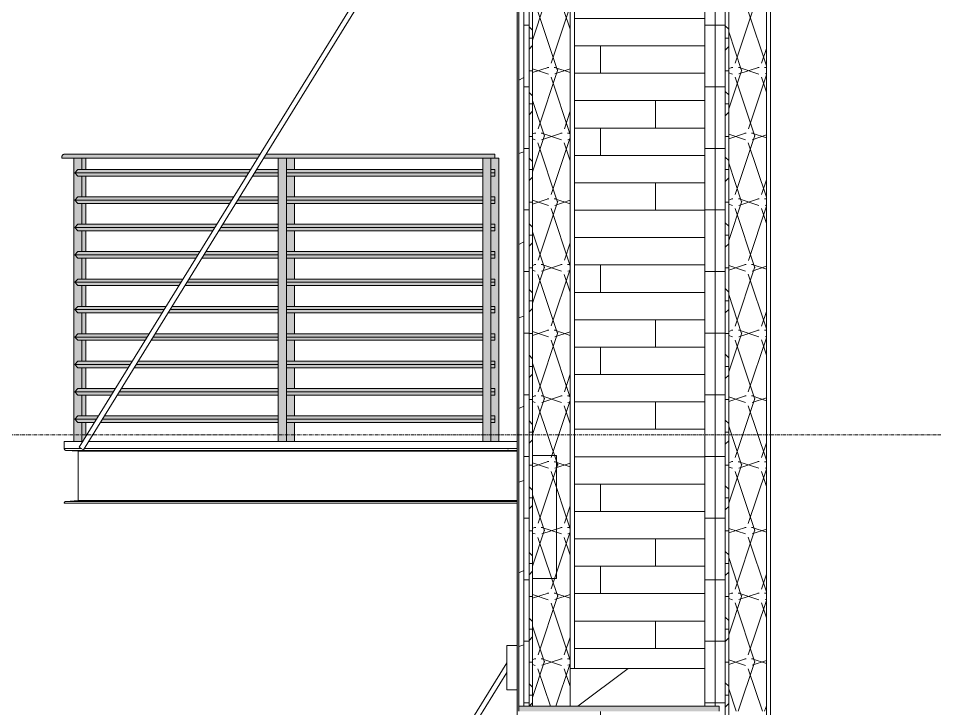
# Model space of a CAD drawing. Header units: inches. Extents: x 9661 to 15313, y -314 to 660.
# Drawn here: x 13186.8 to 13320.6, y 228 to 328.8 of the extents above; entities that cross this region are included whole.
import ezdxf

# ---------------------------------------------------------------- set-up
doc = ezdxf.new("R2010")
doc.units = ezdxf.units.IN
doc.header["$MEASUREMENT"] = 0
doc.linetypes.add('Grid Line 1_2_', pattern=[0.875, 0.5, -0.125, 0.125, -0.125])
for name, color, linetype, lineweight in [('0-3', 55, 'Continuous', 9), ('0-5', 130, 'Continuous', 5), ('A-CLNG-3', 13, 'Continuous', 9), ('A-CLNG-6', 23, 'Continuous', 5), ('A-CLNG-PATT-1', 45, 'Continuous', 9), ('A-FLOR-1', 55, 'Continuous', 9), ('A-FLOR-HRAL-1', 55, 'Continuous', 9), ('A-FLOR-HRAL-2', 7, 'Continuous', 9), ('A-FLOR-HRAL-3', 71, 'Continuous', 9), ('A-FLOR-LEVL-1', 51, 'Grid Line 1_2_', 9), ('A-WALL-10', 113, 'Continuous', 9), ('A-WALL-5', 55, 'Continuous', 9), ('A-WALL-6', 251, 'Continuous', 5), ('A-WALL-PATT-1', 55, 'Continuous', 9), ('A-WALL-PATT-2', 45, 'Continuous', 9), ('S-BEAM-2', 7, 'Continuous', 9), ('S-BEAM-3', 55, 'Continuous', 9)]:
    doc.layers.add(name, color=color, linetype=linetype, lineweight=lineweight)
pattern_1 = [(216.87, (14117.1676, 162.832), (71.999914, 48.000129), [12, -108]), (206.565, (14131.568, 155.632), (-23.99974, -23.9997), [26.833, -26.833]), (198.435, (14131.568, 143.632), (-47.999875, -23.999517), [15.179, -60.716])]
pattern_2 = [(0, (14107.568, 138.832), (0, 9), []), (90, (14107.568, 138.832), (-9, 6e-16), [])]
pattern_3 = [(0, (14107.5676, 138.832), (0, 4.798), []), (315, (14107.5676, 138.832), (4.798427, 0), [6.786, -6.786]), (45, (14107.5676, 138.832), (4.798427, 0), [6.786, -6.786])]
pattern_4 = [(161.57, (14108.0476, 139.312), (-3.8399538, -1.54e-05), [0, -27.322, 3.034, 0]), (18.43, (14107.0876, 139.312), (-3.8399538, 1.54e-05), [0, -27.322, 3.034, 0]), (108.43, (14108.0476, 139.312), (1.919622, -9.6005246), [9.106, -21.25]), (71.57, (14107.0876, 139.312), (1.919622, 9.6005246), [9.106, -21.25])]

# ---------------------------------------------------------------- blocks, each defined once
blk = doc.blocks.new('LVL-Laminated Veneer Lumber - LVL 3_5_ X 18_-2264145-BUILDING SECTION - NORTH_SOUTH AT ELEVATOR AND COURTYARD - LOOKING EAST')
at = {"layer": 'S-BEAM-2'}
for p, q in [((-3854.47, 265), (-3857.97, 265)), ((-3857.97, 265), (-3857.97, 247)), ((-3854.47, 265), (-3854.47, 247)), ((-3857.97, 247), (-3854.47, 247))]:
    blk.add_line(p, q, dxfattribs=at)
blk = doc.blocks.new('CTR - 1st Phase - Structure_rvt-2-BUILDING SECTION - NORTH_SOUTH AT ELEVATOR AND COURTYARD - LOOKING EAST')
at = {"layer": '0-3'}
blk.add_blockref('LVL-Laminated Veneer Lumber - LVL 3_5_ X 18_-2264145-BUILDING SECTION - NORTH_SOUTH AT ELEVATOR AND COURTYARD - LOOKING EAST', (0, 0), dxfattribs=at)
blk = doc.blocks.new('Railing - Baluster_01-2700443-BUILDING SECTION - NORTH_SOUTH AT ELEVATOR AND COURTYARD - LOOKING EAST')
at = {"layer": 'A-FLOR-HRAL-3'}
blk.add_hatch(color=256, dxfattribs=at).paths.add_polyline_path([(-3893.92, 267), (-3893.92, 308.4), (-3895.1, 308.4), (-3895.1, 267)], flags=0)
at = {"layer": 'A-FLOR-HRAL-1'}
for p, q in [((-3895.1, 267), (-3895.1, 308.4)), ((-3893.92, 308.4), (-3893.92, 267))]:
    blk.add_line(p, q, dxfattribs=at)
blk = doc.blocks.new('Railing - Baluster_01-V155-BUILDING SECTION - NORTH_SOUTH AT ELEVATOR AND COURTYARD - LOOKING EAST')
at = {"layer": 'A-FLOR-HRAL-3'}
h = blk.add_hatch(color=256, dxfattribs=at)
h.paths.add_polyline_path([(-3893.92, 267), (-3892.74, 267), (-3892.74, 269.8), (-3893.92, 269.8)], flags=0)
h.paths.add_polyline_path([(-3893.92, 270.75), (-3892.74, 270.75), (-3892.74, 273.8), (-3893.92, 273.8)], flags=0)
h.paths.add_polyline_path([(-3892.74, 274.75), (-3892.74, 277.8), (-3893.92, 277.8), (-3893.92, 274.75)], flags=0)
h.paths.add_polyline_path([(-3893.92, 278.75), (-3892.74, 278.75), (-3892.74, 281.8), (-3893.92, 281.8)], flags=0)
h.paths.add_polyline_path([(-3892.74, 282.75), (-3892.74, 285.8), (-3893.92, 285.8), (-3893.92, 282.75)], flags=0)
h.paths.add_polyline_path([(-3893.92, 286.75), (-3892.74, 286.75), (-3892.74, 289.8), (-3893.92, 289.8), (-3893.92, 287.71)], flags=0)
h.paths.add_polyline_path([(-3893.92, 290.75), (-3892.74, 290.75), (-3892.74, 293.8), (-3893.92, 293.8)], flags=0)
h.paths.add_polyline_path([(-3892.74, 294.75), (-3892.74, 297.8), (-3893.92, 297.8), (-3893.92, 294.75)], flags=0)
h.paths.add_polyline_path([(-3893.92, 298.75), (-3892.74, 298.75), (-3892.74, 301.8), (-3893.92, 301.8), (-3893.92, 299.67)], flags=0)
h.paths.add_polyline_path([(-3893.92, 302.75), (-3892.74, 302.75), (-3892.74, 305.8), (-3893.92, 305.8), (-3893.92, 305.66)], flags=0)
h.paths.add_polyline_path([(-3893.92, 306.75), (-3892.74, 306.75), (-3892.74, 308.4), (-3893.92, 308.4)], flags=0)
at = {"layer": 'A-FLOR-HRAL-1'}
for p, q in [((-3892.74, 308.4), (-3892.74, 306.75)), ((-3892.74, 305.8), (-3892.74, 302.75)), ((-3892.74, 301.8), (-3892.74, 298.75)), ((-3892.74, 297.8), (-3892.74, 294.75)), ((-3892.74, 293.8), (-3892.74, 290.75)), ((-3892.74, 289.8), (-3892.74, 286.75)), ((-3892.74, 285.8), (-3892.74, 282.75)), ((-3892.74, 281.8), (-3892.74, 278.75)), ((-3892.74, 277.8), (-3892.74, 274.75)), ((-3892.74, 273.8), (-3892.74, 270.75)), ((-3892.74, 269.8), (-3892.74, 267))]:
    blk.add_line(p, q, dxfattribs=at)
blk = doc.blocks.new('Railing - Baluster_01-V156-BUILDING SECTION - NORTH_SOUTH AT ELEVATOR AND COURTYARD - LOOKING EAST')
at = {"layer": 'A-FLOR-HRAL-3'}
blk.add_hatch(color=256, dxfattribs=at).paths.add_polyline_path([(-3924.95, 267), (-3923.77, 267), (-3923.79, 269.8), (-3924.36, 269.8), (-3924.83, 270.28), (-3924.36, 270.75), (-3923.77, 270.75), (-3923.79, 273.8), (-3924.36, 273.8), (-3924.83, 274.28), (-3924.36, 274.75), (-3923.77, 274.75), (-3923.77, 277.8), (-3924.36, 277.8), (-3924.83, 278.28), (-3924.36, 278.75), (-3923.77, 278.75), (-3923.77, 281.8), (-3924.36, 281.8), (-3924.83, 282.28), (-3924.36, 282.75), (-3923.77, 282.75), (-3923.77, 285.8), (-3924.36, 285.8), (-3924.83, 286.28), (-3924.36, 286.75), (-3923.77, 286.75), (-3923.77, 289.8), (-3924.36, 289.8), (-3924.83, 290.28), (-3924.36, 290.75), (-3923.77, 290.75), (-3923.77, 293.8), (-3924.36, 293.8), (-3924.83, 294.28), (-3924.36, 294.75), (-3923.77, 294.75), (-3923.77, 297.8), (-3924.36, 297.8), (-3924.83, 298.28), (-3924.36, 298.75), (-3923.77, 298.75), (-3923.77, 301.8), (-3924.36, 301.8), (-3924.83, 302.28), (-3924.36, 302.75), (-3923.77, 302.75), (-3923.77, 305.8), (-3924.36, 305.8), (-3924.83, 306.28), (-3924.36, 306.75), (-3923.77, 306.75), (-3923.77, 308.4), (-3924.95, 308.4), (-3924.95, 269.76)], flags=0)
at = {"layer": 'A-FLOR-HRAL-1'}
for p, q in [((-3924.95, 308.4), (-3924.95, 267)), ((-3923.77, 306.75), (-3923.77, 308.4)), ((-3923.77, 302.75), (-3923.77, 305.8)), ((-3923.77, 298.75), (-3923.77, 301.8)), ((-3923.77, 294.75), (-3923.77, 297.8)), ((-3923.77, 290.75), (-3923.77, 293.8)), ((-3923.77, 286.75), (-3923.77, 289.8)), ((-3923.77, 282.75), (-3923.77, 285.8)), ((-3923.77, 278.75), (-3923.77, 281.8)), ((-3923.77, 274.75), (-3923.77, 277.8)), ((-3923.77, 270.75), (-3923.77, 273.8)), ((-3923.77, 267), (-3923.77, 269.76))]:
    blk.add_line(p, q, dxfattribs=at)
blk = doc.blocks.new('Railing - Baluster_01-V157-BUILDING SECTION - NORTH_SOUTH AT ELEVATOR AND COURTYARD - LOOKING EAST')
at = {"layer": 'A-FLOR-HRAL-3'}
h = blk.add_hatch(color=256, dxfattribs=at)
h.paths.add_polyline_path([(-3923.69, 267), (-3923.18, 267.82), (-3923.18, 269.8), (-3923.77, 269.76), (-3923.77, 267), (-3923.71, 267)], flags=0)
h.paths.add_polyline_path([(-3923.71, 270.75), (-3923.18, 270.75), (-3923.18, 273.8), (-3923.77, 273.8), (-3923.77, 270.75)], flags=0)
h.paths.add_polyline_path([(-3923.77, 274.75), (-3923.18, 274.75), (-3923.18, 277.8), (-3923.77, 277.8), (-3923.77, 275.74)], flags=0)
h.paths.add_polyline_path([(-3923.77, 278.75), (-3923.18, 278.75), (-3923.18, 281.8), (-3923.77, 281.8)], flags=0)
h.paths.add_polyline_path([(-3923.18, 282.75), (-3923.18, 285.8), (-3923.77, 285.8), (-3923.77, 282.75)], flags=0)
h.paths.add_polyline_path([(-3923.77, 286.75), (-3923.18, 286.75), (-3923.18, 289.8), (-3923.77, 289.8), (-3923.77, 287.71)], flags=0)
h.paths.add_polyline_path([(-3923.77, 290.75), (-3923.18, 290.75), (-3923.18, 293.8), (-3923.77, 293.8)], flags=0)
h.paths.add_polyline_path([(-3923.18, 294.75), (-3923.18, 297.8), (-3923.77, 297.8), (-3923.77, 294.75)], flags=0)
h.paths.add_polyline_path([(-3923.18, 298.75), (-3923.18, 301.8), (-3923.77, 301.8), (-3923.77, 298.75)], flags=0)
h.paths.add_polyline_path([(-3923.77, 302.75), (-3923.18, 302.75), (-3923.18, 305.8), (-3923.77, 305.8)], flags=0)
h.paths.add_polyline_path([(-3923.77, 306.75), (-3923.18, 306.75), (-3923.18, 308.4), (-3923.77, 308.4)], flags=0)
at = {"layer": 'A-FLOR-HRAL-1'}
for p, q in [((-3923.18, 308.4), (-3923.18, 306.75)), ((-3923.18, 305.8), (-3923.18, 302.75)), ((-3923.18, 301.8), (-3923.18, 298.75)), ((-3923.18, 297.8), (-3923.18, 294.75)), ((-3923.18, 293.8), (-3923.18, 290.75)), ((-3923.18, 289.8), (-3923.18, 286.75)), ((-3923.18, 285.8), (-3923.18, 282.75)), ((-3923.18, 281.8), (-3923.18, 278.75)), ((-3923.18, 277.8), (-3923.18, 274.75)), ((-3923.18, 273.8), (-3923.18, 270.75)), ((-3923.18, 269.76), (-3923.18, 267.82))]:
    blk.add_line(p, q, dxfattribs=at)
blk = doc.blocks.new('Railing - Baluster_01-V158-BUILDING SECTION - NORTH_SOUTH AT ELEVATOR AND COURTYARD - LOOKING EAST')
at = {"layer": 'A-FLOR-HRAL-3'}
blk.add_hatch(color=256, dxfattribs=at).paths.add_polyline_path([(-3862.88, 267), (-3862.88, 308.4), (-3864.06, 308.4), (-3864.06, 306.75), (-3863.47, 306.75), (-3863.47, 305.8), (-3864.06, 305.8), (-3864.06, 302.75), (-3863.47, 302.75), (-3863.47, 301.8), (-3864.06, 301.8), (-3864.06, 298.75), (-3863.47, 298.75), (-3863.47, 297.8), (-3864.06, 297.8), (-3864.06, 294.75), (-3863.47, 294.75), (-3863.47, 293.8), (-3864.06, 293.8), (-3864.06, 290.75), (-3863.47, 290.75), (-3863.47, 289.8), (-3864.06, 289.8), (-3864.06, 286.75), (-3863.47, 286.75), (-3863.47, 285.8), (-3864.06, 285.8), (-3864.06, 282.75), (-3863.47, 282.75), (-3863.47, 281.8), (-3864.06, 281.8), (-3864.06, 278.75), (-3863.47, 278.75), (-3863.47, 277.8), (-3864.06, 277.8), (-3864.06, 274.75), (-3863.47, 274.75), (-3863.47, 273.8), (-3864.06, 273.8), (-3864.06, 270.75), (-3863.47, 270.75), (-3863.47, 269.8), (-3864.06, 269.8), (-3864.06, 267), (-3863.47, 267)], flags=0)
at = {"layer": 'A-FLOR-HRAL-1'}
for q in [(-3863.47, 308.4), (-3862.88, 267)]:
    blk.add_line((-3862.88, 308.4), q, dxfattribs=at)
blk = doc.blocks.new('Railing - Railing-3280392-BUILDING SECTION - NORTH_SOUTH AT ELEVATOR AND COURTYARD - LOOKING EAST')
at = {"layer": 'A-FLOR-HRAL-2'}
h = blk.add_hatch(color=256, dxfattribs=at)
h.paths.add_polyline_path([(-3864.06, 308.53), (-3863.47, 308.53), (-3863.47, 309), (-3896.89, 308.96), (-3897.16, 308.53), (-3865.25, 308.53)], flags=0)
h.paths.add_polyline_path([(-3926.72, 308.53), (-3898.04, 308.53), (-3897.75, 309), (-3926.37, 308.98), (-3926.59, 308.86), (-3926.71, 308.65)], flags=0)
h = blk.add_hatch(color=256, dxfattribs=at)
h.paths.add_polyline_path([(-3904.45, 308.4), (-3898.11, 308.4), (-3898.04, 308.53), (-3926.72, 308.53), (-3926.72, 308.4), (-3921.21, 308.4)], flags=0)
h.paths.add_polyline_path([(-3897.23, 308.4), (-3863.47, 308.4), (-3863.47, 308.53), (-3897.16, 308.53)], flags=0)
h = blk.add_hatch(color=256, dxfattribs=at)
h.paths.add_polyline_path([(-3923.18, 306.28), (-3899.43, 306.28), (-3899.13, 306.75), (-3924.36, 306.75), (-3924.83, 306.28), (-3923.77, 306.28)], flags=0)
h.paths.add_polyline_path([(-3863.47, 306.28), (-3863.47, 306.75), (-3864.06, 306.75), (-3864.06, 306.28)], flags=0)
h.paths.add_polyline_path([(-3865.25, 306.28), (-3865.25, 306.75), (-3893.92, 306.75), (-3893.92, 306.28), (-3870.93, 306.28)], flags=0)
h.paths.add_polyline_path([(-3898.55, 306.28), (-3895.1, 306.28), (-3895.1, 306.75), (-3898.25, 306.75)], flags=0)
h = blk.add_hatch(color=256, dxfattribs=at)
h.paths.add_polyline_path([(-3896.07, 305.8), (-3895.1, 305.8), (-3895.1, 306.28), (-3898.55, 306.28), (-3898.84, 305.8)], flags=0)
h.paths.add_polyline_path([(-3924.36, 305.8), (-3899.72, 305.8), (-3899.43, 306.28), (-3924.83, 306.28)], flags=0)
h.paths.add_polyline_path([(-3863.47, 305.8), (-3863.47, 306.28), (-3864.06, 306.28), (-3864.06, 305.8)], flags=0)
h.paths.add_polyline_path([(-3870.93, 305.8), (-3865.25, 305.8), (-3865.25, 306.28), (-3893.92, 306.28), (-3893.92, 305.8), (-3887.69, 305.8)], flags=0)
h = blk.add_hatch(color=256, dxfattribs=at)
h.paths.add_polyline_path([(-3895.1, 302.28), (-3895.1, 302.75), (-3900.72, 302.75), (-3901.02, 302.28), (-3896.07, 302.28)], flags=0)
h.paths.add_polyline_path([(-3924.83, 302.28), (-3901.9, 302.28), (-3901.61, 302.75), (-3924.36, 302.75)], flags=0)
h.paths.add_polyline_path([(-3863.47, 302.28), (-3863.47, 302.75), (-3864.06, 302.75), (-3864.06, 302.28)], flags=0)
h.paths.add_polyline_path([(-3865.25, 302.28), (-3865.25, 302.75), (-3893.92, 302.75), (-3893.92, 302.28), (-3870.93, 302.28)], flags=0)
h = blk.add_hatch(color=256, dxfattribs=at)
h.paths.add_polyline_path([(-3923.18, 301.8), (-3902.19, 301.8), (-3901.9, 302.28), (-3924.83, 302.28), (-3924.36, 301.8), (-3923.77, 301.8)], flags=0)
h.paths.add_polyline_path([(-3863.47, 301.8), (-3863.47, 302.28), (-3864.06, 302.28), (-3864.06, 301.8)], flags=0)
h.paths.add_polyline_path([(-3870.93, 301.8), (-3865.25, 301.8), (-3865.25, 302.28), (-3893.92, 302.28), (-3893.92, 301.8), (-3887.69, 301.8)], flags=0)
h.paths.add_polyline_path([(-3901.31, 301.8), (-3895.1, 301.8), (-3895.1, 302.28), (-3901.02, 302.28)], flags=0)
h = blk.add_hatch(color=256, dxfattribs=at)
h.paths.add_polyline_path([(-3923.18, 298.28), (-3904.37, 298.28), (-3904.08, 298.75), (-3924.36, 298.75), (-3924.83, 298.28), (-3923.77, 298.28)], flags=0)
h.paths.add_polyline_path([(-3863.47, 298.28), (-3863.47, 298.75), (-3864.06, 298.75), (-3864.06, 298.28)], flags=0)
h.paths.add_polyline_path([(-3865.25, 298.28), (-3865.25, 298.75), (-3893.92, 298.75), (-3893.92, 298.28), (-3870.93, 298.28)], flags=0)
h.paths.add_polyline_path([(-3895.1, 298.28), (-3895.1, 298.75), (-3903.19, 298.75), (-3903.49, 298.28)], flags=0)
h = blk.add_hatch(color=256, dxfattribs=at)
h.paths.add_polyline_path([(-3895.1, 297.8), (-3895.1, 298.28), (-3903.49, 298.28), (-3903.78, 297.8)], flags=0)
h.paths.add_polyline_path([(-3924.36, 297.8), (-3904.66, 297.8), (-3904.37, 298.28), (-3924.83, 298.28)], flags=0)
h.paths.add_polyline_path([(-3863.47, 297.8), (-3863.47, 298.28), (-3864.06, 298.28), (-3864.06, 297.8)], flags=0)
h.paths.add_polyline_path([(-3865.25, 297.8), (-3865.25, 298.28), (-3893.92, 298.28), (-3893.92, 297.8), (-3870.93, 297.8)], flags=0)
h = blk.add_hatch(color=256, dxfattribs=at)
h.paths.add_polyline_path([(-3923.18, 294.28), (-3906.84, 294.28), (-3906.55, 294.75), (-3924.36, 294.75), (-3924.83, 294.28), (-3923.77, 294.28)], flags=0)
h.paths.add_polyline_path([(-3863.47, 294.28), (-3863.47, 294.75), (-3864.06, 294.75), (-3864.06, 294.28)], flags=0)
h.paths.add_polyline_path([(-3865.25, 294.28), (-3865.25, 294.75), (-3893.92, 294.75), (-3893.92, 294.28), (-3870.93, 294.28)], flags=0)
h.paths.add_polyline_path([(-3905.96, 294.28), (-3895.1, 294.28), (-3895.1, 294.75), (-3905.66, 294.75)], flags=0)
h = blk.add_hatch(color=256, dxfattribs=at)
h.paths.add_polyline_path([(-3923.18, 293.8), (-3907.13, 293.8), (-3906.84, 294.28), (-3924.83, 294.28), (-3924.36, 293.8), (-3923.77, 293.8)], flags=0)
h.paths.add_polyline_path([(-3863.47, 293.8), (-3863.47, 294.28), (-3864.06, 294.28), (-3864.06, 293.8)], flags=0)
h.paths.add_polyline_path([(-3865.25, 293.8), (-3865.25, 294.28), (-3893.92, 294.28), (-3893.92, 293.8), (-3870.93, 293.8)], flags=0)
h.paths.add_polyline_path([(-3906.25, 293.8), (-3895.1, 293.8), (-3895.1, 294.28), (-3905.96, 294.28)], flags=0)
h = blk.add_hatch(color=256, dxfattribs=at)
h.paths.add_polyline_path([(-3864.06, 290.28), (-3863.47, 290.28), (-3863.47, 290.75), (-3864.06, 290.75)], flags=0)
h.paths.add_polyline_path([(-3924.83, 290.28), (-3909.31, 290.28), (-3909.02, 290.75), (-3924.36, 290.75)], flags=0)
h.paths.add_polyline_path([(-3870.93, 290.28), (-3865.25, 290.28), (-3865.25, 290.75), (-3893.92, 290.75), (-3893.92, 290.28), (-3887.69, 290.28)], flags=0)
h.paths.add_polyline_path([(-3908.43, 290.28), (-3895.1, 290.28), (-3895.1, 290.75), (-3908.14, 290.75)], flags=0)
h = blk.add_hatch(color=256, dxfattribs=at)
h.paths.add_polyline_path([(-3923.18, 289.8), (-3909.6, 289.8), (-3909.31, 290.28), (-3924.83, 290.28), (-3924.36, 289.8), (-3923.77, 289.8)], flags=0)
h.paths.add_polyline_path([(-3863.47, 289.8), (-3863.47, 290.28), (-3864.06, 290.28), (-3864.06, 289.8)], flags=0)
h.paths.add_polyline_path([(-3865.25, 289.8), (-3865.25, 290.28), (-3893.92, 290.28), (-3893.92, 289.8), (-3870.93, 289.8)], flags=0)
h.paths.add_polyline_path([(-3908.72, 289.8), (-3895.1, 289.8), (-3895.1, 290.28), (-3908.43, 290.28)], flags=0)
h = blk.add_hatch(color=256, dxfattribs=at)
h.paths.add_polyline_path([(-3923.18, 286.28), (-3911.78, 286.28), (-3911.49, 286.75), (-3924.36, 286.75), (-3924.83, 286.28), (-3923.77, 286.28)], flags=0)
h.paths.add_polyline_path([(-3863.47, 286.28), (-3863.47, 286.75), (-3864.06, 286.75), (-3864.06, 286.28)], flags=0)
h.paths.add_polyline_path([(-3865.25, 286.28), (-3865.25, 286.75), (-3893.92, 286.75), (-3893.92, 286.28), (-3870.93, 286.28)], flags=0)
h.paths.add_polyline_path([(-3910.9, 286.28), (-3895.1, 286.28), (-3895.1, 286.75), (-3910.61, 286.75)], flags=0)
h = blk.add_hatch(color=256, dxfattribs=at)
h.paths.add_polyline_path([(-3904.45, 285.8), (-3895.1, 285.8), (-3895.1, 286.28), (-3910.9, 286.28), (-3911.19, 285.8)], flags=0)
h.paths.add_polyline_path([(-3924.36, 285.8), (-3912.07, 285.8), (-3911.78, 286.28), (-3924.83, 286.28)], flags=0)
h.paths.add_polyline_path([(-3863.47, 285.8), (-3863.47, 286.28), (-3864.06, 286.28), (-3864.06, 285.8)], flags=0)
h.paths.add_polyline_path([(-3865.25, 285.8), (-3865.25, 286.28), (-3893.92, 286.28), (-3893.92, 285.8), (-3870.93, 285.8)], flags=0)
h = blk.add_hatch(color=256, dxfattribs=at)
h.paths.add_polyline_path([(-3895.1, 282.28), (-3895.1, 282.75), (-3913.08, 282.75), (-3913.37, 282.28), (-3904.45, 282.28)], flags=0)
h.paths.add_polyline_path([(-3924.83, 282.28), (-3914.25, 282.28), (-3913.96, 282.75), (-3924.36, 282.75)], flags=0)
h.paths.add_polyline_path([(-3863.47, 282.28), (-3863.47, 282.75), (-3864.06, 282.75), (-3864.06, 282.28)], flags=0)
h.paths.add_polyline_path([(-3865.25, 282.28), (-3865.25, 282.75), (-3893.92, 282.75), (-3893.92, 282.28), (-3870.93, 282.28)], flags=0)
h = blk.add_hatch(color=256, dxfattribs=at)
h.paths.add_polyline_path([(-3895.1, 281.8), (-3895.1, 282.28), (-3913.37, 282.28), (-3913.66, 281.8), (-3904.45, 281.8)], flags=0)
h.paths.add_polyline_path([(-3924.36, 281.8), (-3914.54, 281.8), (-3914.25, 282.28), (-3924.83, 282.28)], flags=0)
h.paths.add_polyline_path([(-3863.47, 281.8), (-3863.47, 282.28), (-3864.06, 282.28), (-3864.06, 281.8)], flags=0)
h.paths.add_polyline_path([(-3865.25, 281.8), (-3865.25, 282.28), (-3893.92, 282.28), (-3893.92, 281.8), (-3870.93, 281.8)], flags=0)
h = blk.add_hatch(color=256, dxfattribs=at)
h.paths.add_polyline_path([(-3904.45, 278.28), (-3895.1, 278.28), (-3895.1, 278.75), (-3915.55, 278.75), (-3915.84, 278.28)], flags=0)
h.paths.add_polyline_path([(-3863.47, 278.28), (-3863.47, 278.75), (-3864.06, 278.75), (-3864.06, 278.28)], flags=0)
h.paths.add_polyline_path([(-3924.83, 278.28), (-3916.72, 278.28), (-3916.43, 278.75), (-3924.36, 278.75)], flags=0)
h.paths.add_polyline_path([(-3865.25, 278.28), (-3865.25, 278.75), (-3893.92, 278.75), (-3893.92, 278.28), (-3870.93, 278.28)], flags=0)
h = blk.add_hatch(color=256, dxfattribs=at)
h.paths.add_polyline_path([(-3923.18, 277.8), (-3917.01, 277.8), (-3916.72, 278.28), (-3924.83, 278.28), (-3924.36, 277.8), (-3923.77, 277.8)], flags=0)
h.paths.add_polyline_path([(-3863.47, 277.8), (-3863.47, 278.28), (-3864.06, 278.28), (-3864.06, 277.8)], flags=0)
h.paths.add_polyline_path([(-3865.25, 277.8), (-3865.25, 278.28), (-3893.92, 278.28), (-3893.92, 277.8), (-3870.93, 277.8)], flags=0)
h.paths.add_polyline_path([(-3916.13, 277.8), (-3895.1, 277.8), (-3895.1, 278.28), (-3915.84, 278.28)], flags=0)
h = blk.add_hatch(color=256, dxfattribs=at)
h.paths.add_polyline_path([(-3923.18, 274.28), (-3919.19, 274.28), (-3918.9, 274.75), (-3924.36, 274.75), (-3924.83, 274.28), (-3923.65, 274.28)], flags=0)
h.paths.add_polyline_path([(-3863.47, 274.28), (-3863.47, 274.75), (-3864.06, 274.75), (-3864.06, 274.28)], flags=0)
h.paths.add_polyline_path([(-3870.93, 274.28), (-3865.25, 274.28), (-3865.25, 274.75), (-3893.92, 274.75), (-3893.92, 274.28), (-3892.74, 274.28)], flags=0)
h.paths.add_polyline_path([(-3895.1, 274.28), (-3895.1, 274.75), (-3918.02, 274.75), (-3918.31, 274.28), (-3904.45, 274.28)], flags=0)
h = blk.add_hatch(color=256, dxfattribs=at)
h.paths.add_polyline_path([(-3924.36, 273.8), (-3919.48, 273.8), (-3919.19, 274.28), (-3924.83, 274.28)], flags=0)
h.paths.add_polyline_path([(-3863.47, 273.8), (-3863.47, 274.28), (-3864.06, 274.28), (-3864.06, 273.8)], flags=0)
h.paths.add_polyline_path([(-3865.25, 273.8), (-3865.25, 274.28), (-3893.92, 274.28), (-3893.92, 273.8), (-3870.93, 273.8)], flags=0)
h.paths.add_polyline_path([(-3904.45, 273.8), (-3895.1, 273.8), (-3895.1, 274.28), (-3918.31, 274.28), (-3918.6, 273.8)], flags=0)
h = blk.add_hatch(color=256, dxfattribs=at)
h.paths.add_polyline_path([(-3921.66, 270.28), (-3921.37, 270.75), (-3924.36, 270.75), (-3924.83, 270.28), (-3923.18, 270.28)], flags=0)
h.paths.add_polyline_path([(-3863.47, 270.28), (-3863.47, 270.75), (-3864.06, 270.75), (-3864.06, 270.28)], flags=0)
h.paths.add_polyline_path([(-3865.25, 270.28), (-3865.25, 270.75), (-3893.92, 270.75), (-3893.92, 270.28), (-3870.93, 270.28)], flags=0)
h.paths.add_polyline_path([(-3895.1, 270.28), (-3895.1, 270.75), (-3920.49, 270.75), (-3920.78, 270.28), (-3904.45, 270.28)], flags=0)
h = blk.add_hatch(color=256, dxfattribs=at)
h.paths.add_polyline_path([(-3921.95, 269.8), (-3921.66, 270.28), (-3924.83, 270.28), (-3924.36, 269.8), (-3923.18, 269.8)], flags=0)
h.paths.add_polyline_path([(-3863.47, 269.8), (-3863.47, 270.28), (-3864.06, 270.28), (-3864.06, 269.8)], flags=0)
h.paths.add_polyline_path([(-3870.93, 269.8), (-3865.25, 269.8), (-3865.25, 270.28), (-3893.92, 270.28), (-3893.92, 269.8), (-3892.74, 269.8)], flags=0)
h.paths.add_polyline_path([(-3904.45, 269.8), (-3895.1, 269.8), (-3895.1, 270.28), (-3920.78, 270.28), (-3921.07, 269.8)], flags=0)
at = {"layer": 'A-FLOR-HRAL-1'}
for p, q in [((-3926.72, 308.4), (-3926.72, 308.53)), ((-3898.1, 308.4), (-3926.72, 308.4)), ((-3897.73, 309), (-3926.25, 309)), ((-3863.47, 308.4), (-3897.25, 308.4)), ((-3863.47, 309), (-3896.88, 309)), ((-3863.47, 309), (-3863.47, 308.53)), ((-3863.47, 308.53), (-3863.47, 308.4)), ((-3924.83, 306.28), (-3924.36, 306.75)), ((-3924.36, 306.75), (-3899.13, 306.75)), ((-3898.26, 306.75), (-3895.1, 306.75)), ((-3893.92, 306.75), (-3865.25, 306.75)), ((-3864.06, 306.75), (-3863.47, 306.75)), ((-3863.47, 306.75), (-3863.47, 306.28)), ((-3924.36, 305.8), (-3924.83, 306.28)), ((-3899.43, 306.28), (-3924.83, 306.28)), ((-3899.72, 305.8), (-3924.36, 305.8)), ((-3895.1, 305.8), (-3898.84, 305.8)), ((-3895.1, 306.28), (-3898.55, 306.28)), ((-3865.25, 306.28), (-3893.92, 306.28)), ((-3865.25, 305.8), (-3893.92, 305.8)), ((-3863.47, 306.28), (-3864.06, 306.28)), ((-3863.47, 305.8), (-3864.06, 305.8)), ((-3863.47, 306.28), (-3863.47, 305.8)), ((-3924.83, 302.28), (-3924.36, 302.75)), ((-3924.36, 302.75), (-3901.61, 302.75)), ((-3900.73, 302.75), (-3895.1, 302.75)), ((-3893.92, 302.75), (-3865.25, 302.75)), ((-3864.06, 302.75), (-3863.47, 302.75)), ((-3863.47, 302.75), (-3863.47, 302.28)), ((-3924.36, 301.8), (-3924.83, 302.28)), ((-3901.9, 302.28), (-3924.83, 302.28)), ((-3902.19, 301.8), (-3924.36, 301.8)), ((-3895.1, 301.8), (-3901.31, 301.8)), ((-3895.1, 302.28), (-3901.02, 302.28)), ((-3865.25, 302.28), (-3893.92, 302.28)), ((-3865.25, 301.8), (-3893.92, 301.8)), ((-3863.47, 302.28), (-3864.06, 302.28)), ((-3863.47, 301.8), (-3864.06, 301.8)), ((-3863.47, 302.28), (-3863.47, 301.8)), ((-3924.83, 298.28), (-3924.36, 298.75)), ((-3924.36, 298.75), (-3904.08, 298.75)), ((-3903.2, 298.75), (-3895.1, 298.75)), ((-3893.92, 298.75), (-3865.25, 298.75)), ((-3864.06, 298.75), (-3863.47, 298.75)), ((-3863.47, 298.75), (-3863.47, 298.28)), ((-3924.36, 297.8), (-3924.83, 298.28)), ((-3904.37, 298.28), (-3924.83, 298.28)), ((-3904.66, 297.8), (-3924.36, 297.8)), ((-3895.1, 297.8), (-3903.78, 297.8)), ((-3895.1, 298.28), (-3903.49, 298.28)), ((-3865.25, 298.28), (-3893.92, 298.28)), ((-3865.25, 297.8), (-3893.92, 297.8)), ((-3863.47, 298.28), (-3864.06, 298.28)), ((-3863.47, 297.8), (-3864.06, 297.8)), ((-3863.47, 298.28), (-3863.47, 297.8)), ((-3924.83, 294.28), (-3924.36, 294.75)), ((-3924.36, 294.75), (-3906.55, 294.75)), ((-3905.67, 294.75), (-3895.1, 294.75)), ((-3893.92, 294.75), (-3865.25, 294.75)), ((-3864.06, 294.75), (-3863.47, 294.75)), ((-3863.47, 294.75), (-3863.47, 294.28)), ((-3924.36, 293.8), (-3924.83, 294.28)), ((-3906.84, 294.28), (-3924.83, 294.28)), ((-3907.13, 293.8), (-3924.36, 293.8)), ((-3895.1, 293.8), (-3906.25, 293.8)), ((-3895.1, 294.28), (-3905.96, 294.28)), ((-3865.25, 294.28), (-3893.92, 294.28)), ((-3865.25, 293.8), (-3893.92, 293.8)), ((-3863.47, 294.28), (-3864.06, 294.28)), ((-3863.47, 293.8), (-3864.06, 293.8)), ((-3863.47, 294.28), (-3863.47, 293.8)), ((-3924.83, 290.28), (-3924.36, 290.75)), ((-3924.36, 290.75), (-3909.02, 290.75)), ((-3908.14, 290.75), (-3895.1, 290.75)), ((-3893.92, 290.75), (-3865.25, 290.75)), ((-3864.06, 290.75), (-3863.47, 290.75)), ((-3863.47, 290.75), (-3863.47, 290.28)), ((-3924.36, 289.8), (-3924.83, 290.28)), ((-3909.31, 290.28), (-3924.83, 290.28)), ((-3909.6, 289.8), (-3924.36, 289.8)), ((-3895.1, 289.8), (-3908.72, 289.8)), ((-3895.1, 290.28), (-3908.43, 290.28)), ((-3865.25, 290.28), (-3893.92, 290.28)), ((-3865.25, 289.8), (-3893.92, 289.8)), ((-3863.47, 290.28), (-3864.06, 290.28)), ((-3863.47, 289.8), (-3864.06, 289.8)), ((-3863.47, 290.28), (-3863.47, 289.8)), ((-3924.83, 286.28), (-3924.36, 286.75)), ((-3924.36, 286.75), (-3911.49, 286.75)), ((-3910.61, 286.75), (-3895.1, 286.75)), ((-3893.92, 286.75), (-3865.25, 286.75)), ((-3864.06, 286.75), (-3863.47, 286.75)), ((-3863.47, 286.75), (-3863.47, 286.28)), ((-3924.36, 285.8), (-3924.83, 286.28)), ((-3911.78, 286.28), (-3924.83, 286.28)), ((-3912.07, 285.8), (-3924.36, 285.8)), ((-3895.1, 285.8), (-3911.19, 285.8)), ((-3895.1, 286.28), (-3910.9, 286.28)), ((-3865.25, 286.28), (-3893.92, 286.28)), ((-3865.25, 285.8), (-3893.92, 285.8)), ((-3863.47, 286.28), (-3864.06, 286.28)), ((-3863.47, 285.8), (-3864.06, 285.8)), ((-3863.47, 286.28), (-3863.47, 285.8)), ((-3924.83, 282.28), (-3924.36, 282.75)), ((-3924.36, 282.75), (-3913.96, 282.75)), ((-3913.08, 282.75), (-3895.1, 282.75)), ((-3893.92, 282.75), (-3865.25, 282.75)), ((-3864.06, 282.75), (-3863.47, 282.75)), ((-3863.47, 282.75), (-3863.47, 282.28)), ((-3924.36, 281.8), (-3924.83, 282.28)), ((-3914.25, 282.28), (-3924.83, 282.28)), ((-3914.54, 281.8), (-3924.36, 281.8)), ((-3895.1, 281.8), (-3913.66, 281.8)), ((-3895.1, 282.28), (-3913.37, 282.28)), ((-3865.25, 282.28), (-3893.92, 282.28)), ((-3865.25, 281.8), (-3893.92, 281.8)), ((-3863.47, 282.28), (-3864.06, 282.28)), ((-3863.47, 281.8), (-3864.06, 281.8)), ((-3863.47, 282.28), (-3863.47, 281.8)), ((-3924.83, 278.28), (-3924.36, 278.75)), ((-3924.36, 278.75), (-3916.43, 278.75)), ((-3915.55, 278.75), (-3895.1, 278.75)), ((-3893.92, 278.75), (-3865.25, 278.75)), ((-3864.06, 278.75), (-3863.47, 278.75)), ((-3863.47, 278.75), (-3863.47, 278.28)), ((-3924.36, 277.8), (-3924.83, 278.28)), ((-3916.72, 278.28), (-3924.83, 278.28)), ((-3917.01, 277.8), (-3924.36, 277.8)), ((-3895.1, 277.8), (-3916.13, 277.8)), ((-3895.1, 278.28), (-3915.84, 278.28)), ((-3865.25, 278.28), (-3893.92, 278.28)), ((-3865.25, 277.8), (-3893.92, 277.8)), ((-3863.47, 278.28), (-3864.06, 278.28)), ((-3863.47, 277.8), (-3864.06, 277.8)), ((-3863.47, 278.28), (-3863.47, 277.8)), ((-3924.83, 274.28), (-3924.36, 274.75)), ((-3924.36, 274.75), (-3918.9, 274.75)), ((-3918.02, 274.75), (-3895.1, 274.75)), ((-3893.92, 274.75), (-3865.25, 274.75)), ((-3864.06, 274.75), (-3863.47, 274.75)), ((-3863.47, 274.75), (-3863.47, 274.28)), ((-3924.36, 273.8), (-3924.83, 274.28)), ((-3919.19, 274.28), (-3924.83, 274.28)), ((-3919.48, 273.8), (-3924.36, 273.8)), ((-3895.1, 273.8), (-3918.6, 273.8)), ((-3895.1, 274.28), (-3918.31, 274.28)), ((-3865.25, 274.28), (-3893.92, 274.28)), ((-3865.25, 273.8), (-3893.92, 273.8)), ((-3863.47, 274.28), (-3864.06, 274.28)), ((-3863.47, 273.8), (-3864.06, 273.8)), ((-3863.47, 274.28), (-3863.47, 273.8)), ((-3924.83, 270.28), (-3924.36, 270.75)), ((-3924.36, 270.75), (-3921.37, 270.75)), ((-3920.49, 270.75), (-3895.1, 270.75)), ((-3893.92, 270.75), (-3865.25, 270.75)), ((-3864.06, 270.75), (-3863.47, 270.75)), ((-3863.47, 270.75), (-3863.47, 270.28)), ((-3924.36, 269.8), (-3924.83, 270.28)), ((-3921.66, 270.28), (-3924.83, 270.28)), ((-3921.95, 269.8), (-3924.36, 269.8)), ((-3895.1, 269.8), (-3921.07, 269.8)), ((-3895.1, 270.28), (-3920.78, 270.28)), ((-3865.25, 270.28), (-3893.92, 270.28)), ((-3865.25, 269.8), (-3893.92, 269.8)), ((-3863.47, 270.28), (-3864.06, 270.28)), ((-3863.47, 269.8), (-3864.06, 269.8)), ((-3863.47, 270.28), (-3863.47, 269.8))]:
    blk.add_line(p, q, dxfattribs=at)
blk.add_open_spline([(-3926.72, 308.53), (-3926.72, 308.57), (-3926.72, 308.63), (-3926.69, 308.71), (-3926.66, 308.76), (-3926.63, 308.81), (-3926.61, 308.84), (-3926.58, 308.87), (-3926.54, 308.9), (-3926.5, 308.93), (-3926.46, 308.95), (-3926.42, 308.97), (-3926.35, 308.99), (-3926.29, 309), (-3926.25, 309)], degree=3, knots=[0, 0, 0, 0, 0.166667, 0.25, 0.333333, 0.416667, 0.458333, 0.5, 0.583333, 0.666667, 0.708333, 0.75, 0.833333, 1, 1, 1, 1], dxfattribs=at)
for name, p in [('Railing - Baluster_01-V156-BUILDING SECTION - NORTH_SOUTH AT ELEVATOR AND COURTYARD - LOOKING EAST', (0, 0)), ('Railing - Baluster_01-V157-BUILDING SECTION - NORTH_SOUTH AT ELEVATOR AND COURTYARD - LOOKING EAST', (0, 0)), ('Railing - Baluster_01-2700443-BUILDING SECTION - NORTH_SOUTH AT ELEVATOR AND COURTYARD - LOOKING EAST', (0, 0)), ('Railing - Baluster_01-V155-BUILDING SECTION - NORTH_SOUTH AT ELEVATOR AND COURTYARD - LOOKING EAST', (0, 0)), ('Railing - Baluster_01-2700443-BUILDING SECTION - NORTH_SOUTH AT ELEVATOR AND COURTYARD - LOOKING EAST', (29.85, 0)), ('Railing - Baluster_01-V158-BUILDING SECTION - NORTH_SOUTH AT ELEVATOR AND COURTYARD - LOOKING EAST', (0, 0))]:
    blk.add_blockref(name, p)
blk = doc.blocks.new('Walls 9 - Walls 1-3280345-BUILDING SECTION - NORTH_SOUTH AT ELEVATOR AND COURTYARD - LOOKING EAST')
at = {"layer": 'S-BEAM-3'}
for p, q in [((-3860.22, 369.25), (-3862.1, 369.25)), ((-3862.1, 366), (-3862.1, 369.25)), ((-3862.1, 366.71), (-3924.19, 266.18)), ((-3862.1, 362.75), (-3862.1, 366)), ((-3923.55, 265.79), (-3862.1, 365.28)), ((-3862.1, 362.75), (-3860.22, 362.75)), ((-3923.87, 265.99), (-3924.19, 266.18)), ((-3923.55, 265.79), (-3923.87, 265.99))]:
    blk.add_line(p, q, dxfattribs=at)
blk = doc.blocks.new('Walls 10 - Walls 3-3280360-BUILDING SECTION - NORTH_SOUTH AT ELEVATOR AND COURTYARD - LOOKING EAST')
at = {"layer": 'A-WALL-5'}
for p, q in [((-3923.9, 266), (-3926.36, 266)), ((-3926.09, 265.73), (-3860.22, 265.73)), ((-3924.32, 265.61), (-3926.09, 265.73)), ((-3861.48, 265.73), (-3926.09, 265.73)), ((-3924.32, 258.39), (-3924.32, 265.61)), ((-3860.22, 265.61), (-3924.32, 265.61)), ((-3860.22, 266), (-3923.42, 266)), ((-3861.48, 265.73), (-3860.22, 265.64)), ((-3926.09, 258.27), (-3924.32, 258.39)), ((-3860.22, 258.27), (-3926.09, 258.27)), ((-3861.48, 258.27), (-3926.09, 258.27)), ((-3860.22, 258.39), (-3924.32, 258.39)), ((-3860.22, 258.36), (-3861.48, 258.27)), ((-3926.36, 258), (-3860.22, 258))]:
    blk.add_line(p, q, dxfattribs=at)
for centre, start, end in [((-3861.48, 266), 240, 270), ((-3861.48, 258), 90, 120)]:
    blk.add_arc(centre, 0.273, start, end, dxfattribs=at)
for points, knots in [([(-3926.09, 265.73), (-3926.11, 265.73), (-3926.15, 265.73), (-3926.19, 265.75), (-3926.22, 265.76), (-3926.24, 265.77), (-3926.26, 265.79), (-3926.28, 265.8), (-3926.29, 265.82), (-3926.31, 265.84), (-3926.33, 265.86), (-3926.34, 265.9), (-3926.36, 265.94), (-3926.36, 265.98), (-3926.36, 266)], [0, 0, 0, 0, 0.166667, 0.25, 0.333333, 0.375, 0.416667, 0.5, 0.541667, 0.583333, 0.666667, 0.75, 0.833333, 1, 1, 1, 1]), ([(-3926.36, 258), (-3926.36, 258.02), (-3926.36, 258.06), (-3926.34, 258.1), (-3926.33, 258.14), (-3926.31, 258.16), (-3926.29, 258.18), (-3926.28, 258.2), (-3926.26, 258.22), (-3926.23, 258.23), (-3926.21, 258.25), (-3926.19, 258.25), (-3926.15, 258.27), (-3926.11, 258.27), (-3926.09, 258.27)], [0, 0, 0, 0, 0.166667, 0.25, 0.333333, 0.416667, 0.458333, 0.5, 0.583333, 0.666667, 0.708333, 0.75, 0.833333, 1, 1, 1, 1])]:
    blk.add_open_spline(points, degree=3, knots=knots, dxfattribs=at)
blk = doc.blocks.new('Walls 81 - Walls 1-3288223-BUILDING SECTION - NORTH_SOUTH AT ELEVATOR AND COURTYARD - LOOKING EAST')
at = {"layer": 'S-BEAM-3'}
for p, q in [((-3860.22, 237.25), (-3861.72, 237.25)), ((-3861.72, 234), (-3861.72, 237.25)), ((-3861.72, 234.71), (-3923.8, 134.18)), ((-3923.16, 133.79), (-3861.72, 233.28)), ((-3861.72, 230.75), (-3861.72, 234)), ((-3861.72, 230.75), (-3860.22, 230.75)), ((-3923.48, 133.99), (-3923.8, 134.18)), ((-3923.16, 133.79), (-3923.48, 133.99))]:
    blk.add_line(p, q, dxfattribs=at)

msp = doc.modelspace()

# ---------------------------------------------------------------- hatches: boundary and pattern name
at = {"layer": 'A-CLNG-6'}
msp.add_hatch(color=256, dxfattribs=at).paths.add_polyline_path([(13288.56791, 227.625), (13289.16791, 227.625), (13289.16791, 228.375), (13259.91791, 228.375), (13259.93142, 227.625), (13287.81791, 227.625)], flags=0)
at = {"layer": 'A-CLNG-PATT-1'}
h = msp.add_hatch(dxfattribs=at)
h.set_pattern_fill('FP_38', color=256, style=0, pattern_type=2)
h.set_pattern_definition(pattern_1)
h.paths.add_polyline_path([(13268.04291, 228.375), (13287.06791, 228.375), (13287.06791, 233.875), (13267.41791, 233.875), (13267.41791, 228.375), (13267.91708, 228.375)], flags=0)
at = {"layer": 'A-WALL-6'}
msp.add_hatch(color=256, dxfattribs=at).paths.add_polyline_path([(13259.66791, 227.625), (13259.91791, 227.625), (13259.91791, 349.5), (13259.66791, 349.5), (13259.66791, 227.88194)], flags=0)
at = {"layer": 'A-WALL-PATT-1'}
h = msp.add_hatch(dxfattribs=at)
h.set_pattern_fill('FP_54', color=256, style=0, pattern_type=2)
h.set_pattern_definition([(0, (13263.8556, 136.8), (0, 4), []), (90, (13263.856, 136.8), (-8, 8), [4, -28]), (90, (13279.856, 140.8), (-8, 8), [4, -28])])
h.paths.add_polyline_path([(13282.47537, 109.75), (13287.81791, 109.75), (13287.81791, 119.54), (13262.41791, 119.54), (13262.41791, 120.07), (13287.81791, 120.07), (13287.81791, 132.71), (13262.41791, 132.71), (13262.41791, 133.24), (13287.81791, 133.24), (13287.81791, 227.625), (13259.66791, 227.6), (13259.66791, 109.75), (13262.41791, 109.75)], flags=0)
h.paths.add_polyline_path([(13282.47537, 233.875), (13287.06791, 233.875), (13287.06791, 398.42671), (13268.04291, 398.01734), (13268.04291, 233.875)], flags=0)
at = {"layer": 'A-WALL-PATT-2'}
h = msp.add_hatch(dxfattribs=at)
h.set_pattern_fill('FP_35', color=256, style=0, pattern_type=2)
h.set_pattern_definition(pattern_4)
h.paths.add_polyline_path([(13296.06791, 227.625), (13296.06791, 399.36438), (13290.56791, 399.24979), (13290.56791, 227.625)], flags=0)
h = msp.add_hatch(dxfattribs=at)
h.set_pattern_fill('FP_39', color=256, style=0, pattern_type=2)
h.set_pattern_definition(pattern_2)
h.paths.add_polyline_path([(13289.16791, 227.625), (13290.06791, 227.625), (13290.06791, 398.48921), (13287.06791, 398.42671), (13287.06791, 228.375), (13289.16791, 228.375)], flags=0)
h = msp.add_hatch(dxfattribs=at)
h.set_pattern_fill('FP_40', color=256, style=0, pattern_type=2)
h.set_pattern_definition(pattern_3)
h.paths.add_polyline_path([(13290.56791, 227.625), (13290.56791, 398.49963), (13290.06791, 398.48921), (13290.06791, 227.625)], flags=0)
h = msp.add_hatch(dxfattribs=at)
h.set_pattern_fill('FP_38', color=256, style=0, pattern_type=2)
h.set_pattern_definition(pattern_1)
h.paths.add_polyline_path([(13259.91791, 228.375), (13260.66791, 228.375), (13260.66382, 349.5), (13259.91791, 349.5), (13259.91793, 233.86457)], flags=0)
h = msp.add_hatch(dxfattribs=at)
h.set_pattern_fill('FP_39', color=256, style=0, pattern_type=2)
h.set_pattern_definition(pattern_2)
h.paths.add_polyline_path([(13261.41791, 228.375), (13261.41791, 349.5), (13260.66791, 349.5), (13260.66791, 228.375)], flags=0)
h = msp.add_hatch(dxfattribs=at)
h.set_pattern_fill('FP_40', color=256, style=0, pattern_type=2)
h.set_pattern_definition(pattern_3)
h.paths.add_polyline_path([(13261.91791, 228.375), (13261.91791, 349.5), (13261.41791, 349.5), (13261.41791, 228.375), (13261.52639, 228.375)], flags=0)
h = msp.add_hatch(dxfattribs=at)
h.set_pattern_fill('FP_35', color=256, style=0, pattern_type=2)
h.set_pattern_definition(pattern_4)
h.paths.add_polyline_path([(13265.71619, 228.375), (13267.41791, 228.375), (13267.41791, 349.5), (13261.91791, 349.5), (13261.91791, 228.375)], flags=0)

# ---------------------------------------------------------------- linework, layer by layer
at = {"layer": 'A-CLNG-3'}
for p, q in [((13287.06791, 233.875), (13267.41791, 233.875)), ((13267.41791, 233.875), (13267.41791, 228.375)), ((13259.91791, 228.375), (13259.91791, 227.625)), ((13287.06791, 228.375), (13259.91791, 228.375)), ((13289.16791, 227.625), (13289.16791, 228.375))]:
    msp.add_line(p, q, dxfattribs=at)
at = {"layer": 'A-FLOR-1'}
for p, q in [((13193.53011, 267), (13196.20599, 267)), ((13193.53011, 267), (13193.53011, 266)), ((13197.08732, 267), (13259.66791, 267)), ((13195.9965, 266), (13193.53011, 266)), ((13259.66791, 266), (13196.46984, 266))]:
    msp.add_line(p, q, dxfattribs=at)
at = {"layer": 'A-FLOR-LEVL-1'}
msp.add_line((12951.92718, 268), (15288.94326, 268), dxfattribs=at)
at = {"layer": 'A-WALL-10'}
for p, q in [((13259.66791, 428), (13259.66791, 109.25)), ((13259.91791, 428), (13259.91791, 228.375)), ((13260.66791, 428), (13260.66791, 228.375)), ((13261.41791, 428), (13261.41791, 228.375)), ((13261.91791, 428), (13261.91791, 228.375)), ((13267.41791, 428), (13267.41791, 233.875)), ((13290.56791, 399.24979), (13290.56791, -3)), ((13296.06791, 399.36438), (13296.06791, -3)), ((13268.04291, 398.03036), (13268.04291, 233.875)), ((13287.06791, 228.375), (13287.06791, 398.42671)), ((13290.06791, 398.48921), (13290.06791, -3)), ((13296.69291, 398.62724), (13296.69291, -15)), ((13287.06791, 228.375), (13289.16791, 228.375))]:
    msp.add_line(p, q, dxfattribs=at)

# ---------------------------------------------------------------- block references
at = {"layer": '0-5'}
msp.add_blockref('CTR - 1st Phase - Structure_rvt-2-BUILDING SECTION - NORTH_SOUTH AT ELEVATOR AND COURTYARD - LOOKING EAST', (17119.89164, 0), dxfattribs=at)
at = {"layer": 'A-FLOR-HRAL-1'}
msp.add_blockref('Railing - Railing-3280392-BUILDING SECTION - NORTH_SOUTH AT ELEVATOR AND COURTYARD - LOOKING EAST', (17119.89164, 0), dxfattribs=at)
at = {"layer": 'A-WALL-5'}
msp.add_blockref('Walls 10 - Walls 3-3280360-BUILDING SECTION - NORTH_SOUTH AT ELEVATOR AND COURTYARD - LOOKING EAST', (17119.89164, 0), dxfattribs=at)
at = {"layer": 'S-BEAM-3'}
for name in ['Walls 9 - Walls 1-3280345-BUILDING SECTION - NORTH_SOUTH AT ELEVATOR AND COURTYARD - LOOKING EAST', 'Walls 81 - Walls 1-3288223-BUILDING SECTION - NORTH_SOUTH AT ELEVATOR AND COURTYARD - LOOKING EAST']:
    msp.add_blockref(name, (17119.89164, 0), dxfattribs=at)

doc.saveas('drawing.dxf')
